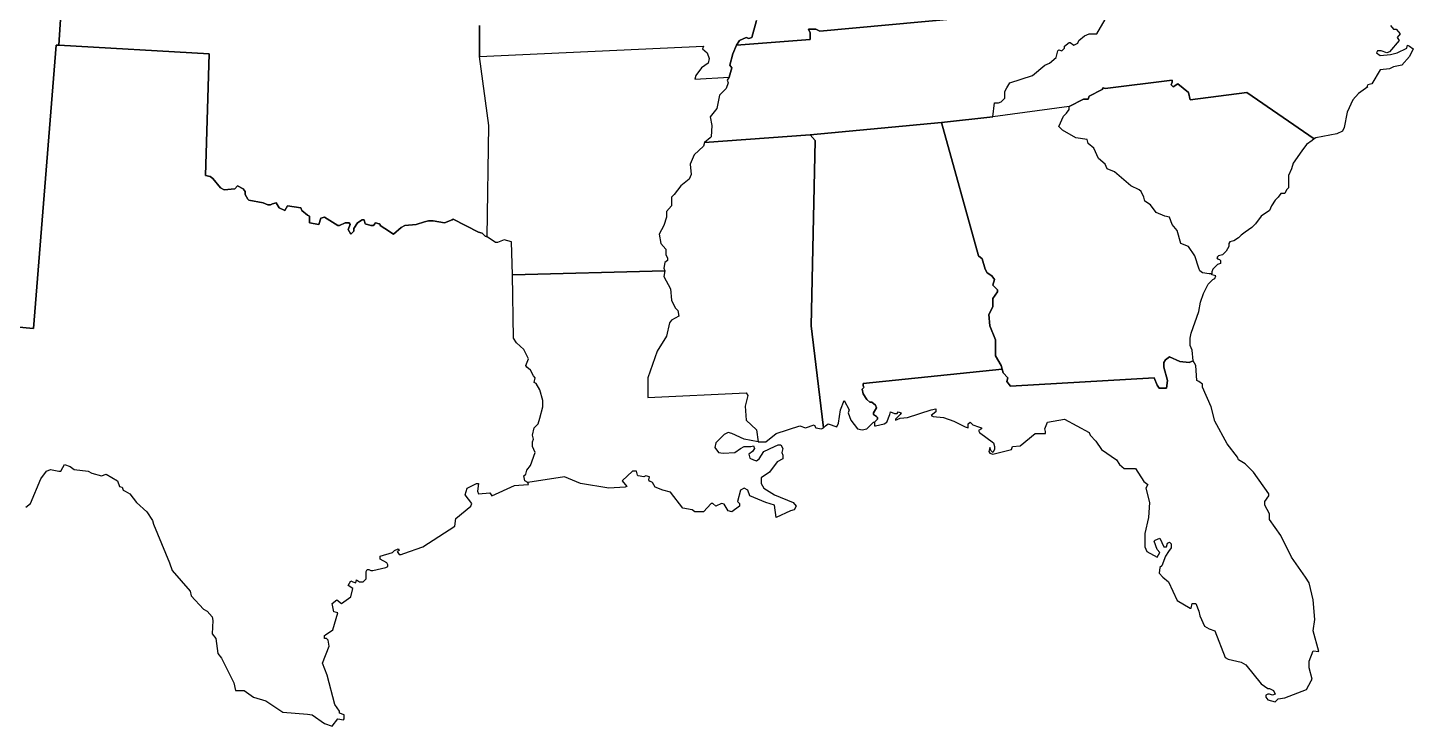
# Model space of a CAD drawing. Extents: x -21.6 to -5.8, y -9.1 to 2.6.
# Drawn here: x -15.87 to -7.45, y -8.3 to -4.05 of the extents above; entities that cross this region are included whole.
import ezdxf

# ---------------------------------------------------------------- set-up
doc = ezdxf.new("R2010")
doc.units = 0
doc.header["$MEASUREMENT"] = 0
doc.layers.add('BORDERS', color=18, linetype='CONTINUOUS')

msp = doc.modelspace()

# ---------------------------------------------------------------- linework, layer by layer
at = {"layer": 'BORDERS', "color": 7}
for p, q in [((-15.6813, -4.1581), (-15.6698, -3.9687)), ((-15.6698, -3.9687), (-15.6813, -4.1581)), ((-13.1264, -4.227), (-13.1264, -4.0376)), ((-13.1264, -4.0376), (-13.1264, -4.227)), ((-11.4728, -4.1122), (-11.4441, -4.0089)), ((-11.4441, -4.0089), (-11.4728, -4.1122)), ((-11.0595, -4.072), (-9.8021, -3.9572)), ((-9.8021, -3.9572), (-11.0595, -4.072)), ((-9.3772, -4.0892), (-9.3256, -4.0031)), ((-9.3772, -4.0892), (-9.3256, -4.0031)), ((-7.5916, -4.0376), (-7.5744, -4.0605)), ((-11.5647, -4.1581), (-11.1169, -4.1237)), ((-11.1169, -4.1237), (-11.5647, -4.1581)), ((-11.5475, -4.1294), (-11.5073, -4.1122)), ((-11.5073, -4.1122), (-11.5475, -4.1294)), ((-11.5073, -4.1122), (-11.4901, -4.118)), ((-11.4901, -4.118), (-11.5073, -4.1122)), ((-11.4901, -4.118), (-11.4728, -4.1122)), ((-11.4728, -4.1122), (-11.4901, -4.118)), ((-11.1169, -4.0835), (-11.1284, -4.0605)), ((-11.1284, -4.0605), (-11.0824, -4.0605)), ((-11.0824, -4.0605), (-11.1284, -4.0605)), ((-11.1284, -4.0605), (-11.1169, -4.0835)), ((-11.1169, -4.1237), (-11.1169, -4.0835)), ((-11.1169, -4.0835), (-11.1169, -4.1237)), ((-11.0824, -4.0605), (-11.0595, -4.072)), ((-11.0595, -4.072), (-11.0824, -4.0605)), ((-9.4863, -4.1294), (-9.4519, -4.1007)), ((-9.4863, -4.1294), (-9.4519, -4.1007)), ((-9.4519, -4.1007), (-9.4232, -4.0892)), ((-9.4519, -4.1007), (-9.4232, -4.0892)), ((-9.4232, -4.0892), (-9.3772, -4.0892)), ((-9.4232, -4.0892), (-9.3772, -4.0892)), ((-7.5744, -4.0605), (-7.5572, -4.0605)), ((-7.5572, -4.0605), (-7.5342, -4.0892)), ((-7.5342, -4.0892), (-7.5515, -4.1122)), ((-7.5515, -4.1122), (-7.54, -4.1294)), ((-15.8363, -5.8806), (-15.6985, -4.1581)), ((-15.6985, -4.1581), (-15.8363, -5.8806)), ((-15.6985, -4.1581), (-15.6813, -4.1581)), ((-15.6813, -4.1581), (-15.6985, -4.1581)), ((-15.6813, -4.1581), (-14.7684, -4.2098)), ((-14.7684, -4.2098), (-15.6813, -4.1581)), ((-13.1264, -4.227), (-11.7656, -4.1639)), ((-13.1264, -4.227), (-11.7656, -4.1639)), ((-11.7656, -4.1639), (-11.7714, -4.1811)), ((-11.7656, -4.1639), (-11.7714, -4.1811)), ((-11.7714, -4.1811), (-11.7427, -4.2041)), ((-11.7714, -4.1811), (-11.7427, -4.2041)), ((-11.7427, -4.2041), (-11.7312, -4.2385)), ((-11.7427, -4.2041), (-11.7312, -4.2385)), ((-11.5877, -4.2098), (-11.5647, -4.1581)), ((-11.5647, -4.1581), (-11.5877, -4.2098)), ((-11.5647, -4.1581), (-11.5475, -4.1294)), ((-11.5475, -4.1294), (-11.5647, -4.1581)), ((-9.6241, -4.2328), (-9.6126, -4.1926)), ((-9.6241, -4.2328), (-9.6126, -4.1926)), ((-9.6126, -4.1926), (-9.6069, -4.1869)), ((-9.6126, -4.1926), (-9.6069, -4.1869)), ((-9.6069, -4.1869), (-9.5897, -4.1926)), ((-9.6069, -4.1869), (-9.5897, -4.1926)), ((-9.5897, -4.1926), (-9.5724, -4.1754)), ((-9.5897, -4.1926), (-9.5724, -4.1754)), ((-9.5724, -4.1639), (-9.5437, -4.1409)), ((-9.5724, -4.1639), (-9.5437, -4.1409)), ((-9.5724, -4.1754), (-9.5724, -4.1639)), ((-9.5724, -4.1754), (-9.5724, -4.1639)), ((-9.5437, -4.1409), (-9.538, -4.1409)), ((-9.5437, -4.1409), (-9.538, -4.1409)), ((-9.538, -4.1409), (-9.515, -4.1581)), ((-9.538, -4.1409), (-9.515, -4.1581)), ((-9.515, -4.1581), (-9.4921, -4.1467)), ((-9.515, -4.1581), (-9.4921, -4.1467)), ((-9.4921, -4.1467), (-9.4863, -4.1294)), ((-9.4921, -4.1467), (-9.4863, -4.1294)), ((-7.672, -4.1926), (-7.6778, -4.2041)), ((-7.6778, -4.2041), (-7.6548, -4.2213)), ((-7.6491, -4.1926), (-7.672, -4.1926)), ((-7.6146, -4.2041), (-7.6491, -4.1926)), ((-7.5974, -4.1983), (-7.6146, -4.2041)), ((-7.54, -4.1294), (-7.5974, -4.1983)), ((-7.5916, -4.2156), (-7.5515, -4.2041)), ((-7.5515, -4.2041), (-7.494, -4.1754)), ((-7.494, -4.1754), (-7.4883, -4.1581)), ((-7.4883, -4.1581), (-7.4768, -4.1639)), ((-7.4768, -4.1639), (-7.4539, -4.1811)), ((-7.4539, -4.1811), (-7.4768, -4.227)), ((-14.7684, -4.2098), (-14.7914, -4.9505)), ((-14.7914, -4.9505), (-14.7684, -4.2098)), ((-13.0689, -4.6462), (-13.1264, -4.227)), ((-13.0689, -4.6462), (-13.1264, -4.227)), ((-11.7369, -4.2672), (-11.7771, -4.2959)), ((-11.7369, -4.2672), (-11.7771, -4.2959)), ((-11.7312, -4.2385), (-11.7369, -4.2672)), ((-11.7312, -4.2385), (-11.7369, -4.2672)), ((-11.6049, -4.2787), (-11.5877, -4.2098)), ((-11.5877, -4.2098), (-11.6049, -4.2787)), ((-11.5934, -4.2959), (-11.6049, -4.2787)), ((-11.6049, -4.2787), (-11.5934, -4.2959)), ((-9.7676, -4.3419), (-9.693, -4.2787)), ((-9.7676, -4.3419), (-9.693, -4.2787)), ((-9.693, -4.2787), (-9.6643, -4.2672)), ((-9.693, -4.2787), (-9.6643, -4.2672)), ((-9.6643, -4.2672), (-9.6241, -4.2328)), ((-9.6643, -4.2672), (-9.6241, -4.2328)), ((-7.6548, -4.2213), (-7.5916, -4.2156)), ((-7.5744, -4.2902), (-7.5974, -4.3017)), ((-7.5228, -4.2787), (-7.5744, -4.2902)), ((-7.4768, -4.227), (-7.5228, -4.2787)), ((-11.8116, -4.3419), (-11.8173, -4.3648)), ((-11.8116, -4.3419), (-11.8173, -4.3648)), ((-11.8173, -4.3648), (-11.6106, -4.3534)), ((-11.8173, -4.3648), (-11.6106, -4.3534)), ((-11.7771, -4.2959), (-11.8116, -4.3419)), ((-11.7771, -4.2959), (-11.8116, -4.3419)), ((-11.6106, -4.3534), (-11.6221, -4.3706)), ((-11.6106, -4.3534), (-11.6221, -4.3706)), ((-11.6221, -4.3706), (-11.6164, -4.3878)), ((-11.6221, -4.3706), (-11.6164, -4.3878)), ((-11.6106, -4.3534), (-11.5934, -4.2959)), ((-11.5934, -4.2959), (-11.6106, -4.3534)), ((-9.9054, -4.3878), (-9.8365, -4.3648)), ((-9.9054, -4.3878), (-9.8365, -4.3648)), ((-9.8365, -4.3648), (-9.7676, -4.3419)), ((-9.8365, -4.3648), (-9.7676, -4.3419)), ((-8.9179, -4.3706), (-9.3256, -4.4223)), ((-9.3256, -4.4223), (-8.9179, -4.3706)), ((-8.9179, -4.3821), (-8.9179, -4.3706)), ((-8.9179, -4.3706), (-8.9179, -4.3821)), ((-7.6548, -4.3074), (-7.7065, -4.3935)), ((-7.5974, -4.3017), (-7.6548, -4.3074)), ((-11.6279, -4.4223), (-11.668, -4.4624)), ((-11.6279, -4.4223), (-11.668, -4.4624)), ((-11.6164, -4.3878), (-11.6279, -4.4223)), ((-11.6164, -4.3878), (-11.6279, -4.4223)), ((-9.9341, -4.4395), (-9.9227, -4.4165)), ((-9.9341, -4.4395), (-9.9227, -4.4165)), ((-9.9341, -4.4567), (-9.9341, -4.4395)), ((-9.9341, -4.4567), (-9.9341, -4.4395)), ((-9.9341, -4.4797), (-9.9341, -4.4567)), ((-9.9341, -4.4797), (-9.9341, -4.4567)), ((-9.9227, -4.4165), (-9.9054, -4.3878)), ((-9.9227, -4.4165), (-9.9054, -4.3878)), ((-9.3428, -4.428), (-9.4232, -4.4682)), ((-9.4232, -4.4682), (-9.3428, -4.428)), ((-9.337, -4.4165), (-9.3428, -4.428)), ((-9.3428, -4.428), (-9.337, -4.4165)), ((-9.3256, -4.4223), (-9.337, -4.4165)), ((-9.337, -4.4165), (-9.3256, -4.4223)), ((-8.9237, -4.3993), (-8.9179, -4.3821)), ((-8.9179, -4.3821), (-8.9237, -4.3993)), ((-8.9122, -4.4108), (-8.9237, -4.3993)), ((-8.9237, -4.3993), (-8.9122, -4.4108)), ((-8.8835, -4.3935), (-8.9122, -4.4108)), ((-8.9122, -4.4108), (-8.8835, -4.3935)), ((-8.8203, -4.4452), (-8.8835, -4.3935)), ((-8.8835, -4.3935), (-8.8203, -4.4452)), ((-8.8088, -4.4911), (-8.8203, -4.4452)), ((-8.8203, -4.4452), (-8.8088, -4.4911)), ((-8.4643, -4.4452), (-8.8088, -4.4911)), ((-8.8088, -4.4911), (-8.4643, -4.4452)), ((-8.0567, -4.7265), (-8.4643, -4.4452)), ((-8.4643, -4.4452), (-8.0567, -4.7265)), ((-7.7869, -4.451), (-7.8213, -4.4911)), ((-7.7294, -4.4108), (-7.7869, -4.451)), ((-7.7294, -4.3993), (-7.7352, -4.4108)), ((-7.7352, -4.4108), (-7.7294, -4.4108)), ((-7.7065, -4.3935), (-7.7294, -4.3993)), ((-11.6853, -4.5428), (-11.7255, -4.5945)), ((-11.6853, -4.5428), (-11.7255, -4.5945)), ((-11.668, -4.4624), (-11.6853, -4.5428)), ((-11.668, -4.4624), (-11.6853, -4.5428)), ((-10.0088, -4.5945), (-9.9973, -4.5084)), ((-10.0088, -4.5945), (-9.9973, -4.5084)), ((-9.5437, -4.5313), (-10.0088, -4.5945)), ((-9.5437, -4.5313), (-10.0088, -4.5945)), ((-9.9973, -4.5084), (-9.9743, -4.5084)), ((-9.9973, -4.5084), (-9.9743, -4.5084)), ((-9.9743, -4.5084), (-9.9571, -4.5026)), ((-9.9743, -4.5084), (-9.9571, -4.5026)), ((-9.9571, -4.5026), (-9.9341, -4.4797)), ((-9.9571, -4.5026), (-9.9341, -4.4797)), ((-9.4576, -4.4854), (-9.5437, -4.5313)), ((-9.5437, -4.5313), (-9.4576, -4.4854)), ((-9.5437, -4.5371), (-9.5437, -4.5313)), ((-9.5437, -4.5371), (-9.5437, -4.5313)), ((-9.5437, -4.5486), (-9.5437, -4.5371)), ((-9.5437, -4.5486), (-9.5437, -4.5371)), ((-9.4289, -4.4854), (-9.4576, -4.4854)), ((-9.4576, -4.4854), (-9.4289, -4.4854)), ((-9.4232, -4.4682), (-9.4289, -4.4854)), ((-9.4289, -4.4854), (-9.4232, -4.4682)), ((-7.8213, -4.4911), (-7.8558, -4.5658)), ((-11.7255, -4.5945), (-11.714, -4.6462)), ((-11.7255, -4.5945), (-11.714, -4.6462)), ((-11.1169, -4.7036), (-10.3188, -4.6289)), ((-10.3188, -4.6289), (-11.1169, -4.7036)), ((-10.3188, -4.6289), (-10.0088, -4.5945)), ((-10.0088, -4.5945), (-10.3188, -4.6289)), ((-10.0949, -5.4385), (-10.3188, -4.6289)), ((-10.3188, -4.6289), (-10.0949, -5.4385)), ((-9.6069, -4.6519), (-9.5782, -4.5888)), ((-9.6069, -4.6519), (-9.5782, -4.5888)), ((-9.5782, -4.5888), (-9.561, -4.5715)), ((-9.5782, -4.5888), (-9.561, -4.5715)), ((-9.561, -4.5715), (-9.5437, -4.5486)), ((-9.561, -4.5715), (-9.5437, -4.5486)), ((-7.8558, -4.5658), (-7.873, -4.6576)), ((-13.0804, -5.3237), (-13.0689, -4.6462)), ((-13.0804, -5.3237), (-13.0689, -4.6462)), ((-11.7599, -4.7495), (-11.1169, -4.7036)), ((-11.1169, -4.7036), (-11.7599, -4.7495)), ((-11.714, -4.6462), (-11.7197, -4.7151)), ((-11.714, -4.6462), (-11.7197, -4.7151)), ((-11.0882, -4.738), (-11.1169, -4.7036)), ((-11.1169, -4.7036), (-11.0882, -4.738)), ((-9.5839, -4.6749), (-9.6069, -4.6519)), ((-9.5839, -4.6749), (-9.6069, -4.6519)), ((-9.5035, -4.7208), (-9.5839, -4.6749)), ((-9.5035, -4.7208), (-9.5839, -4.6749)), ((-7.9189, -4.6978), (-8.0452, -4.7208)), ((-7.8845, -4.6806), (-7.9189, -4.6978)), ((-7.873, -4.6576), (-7.8845, -4.6806)), ((-11.7656, -4.7725), (-11.8231, -4.8241)), ((-11.7656, -4.7725), (-11.8231, -4.8241)), ((-11.7599, -4.7495), (-11.7656, -4.7725)), ((-11.7599, -4.7495), (-11.7656, -4.7725)), ((-11.7255, -4.7208), (-11.7599, -4.7495)), ((-11.7255, -4.7208), (-11.7599, -4.7495)), ((-11.7197, -4.7151), (-11.7255, -4.7208)), ((-11.7197, -4.7151), (-11.7255, -4.7208)), ((-11.1111, -5.8633), (-11.0882, -4.738)), ((-11.0882, -4.738), (-11.1111, -5.8633)), ((-9.4346, -4.7323), (-9.5035, -4.7208)), ((-9.4346, -4.7323), (-9.5035, -4.7208)), ((-9.4289, -4.7553), (-9.4346, -4.7323)), ((-9.4289, -4.7553), (-9.4346, -4.7323)), ((-9.3944, -4.784), (-9.4289, -4.7553)), ((-9.3944, -4.784), (-9.4289, -4.7553)), ((-9.3657, -4.8471), (-9.3944, -4.784)), ((-9.3657, -4.8471), (-9.3944, -4.784)), ((-8.1026, -4.761), (-8.1313, -4.8012)), ((-8.0682, -4.738), (-8.1026, -4.761)), ((-8.0567, -4.7265), (-8.0682, -4.738)), ((-8.0452, -4.7208), (-8.0567, -4.7265)), ((-11.8231, -4.8241), (-11.846, -4.8816)), ((-11.8231, -4.8241), (-11.846, -4.8816)), ((-11.846, -4.8816), (-11.8403, -4.9447)), ((-11.846, -4.8816), (-11.8403, -4.9447)), ((-9.3256, -4.8816), (-9.3657, -4.8471)), ((-9.3256, -4.8816), (-9.3657, -4.8471)), ((-9.3141, -4.9103), (-9.3256, -4.8816)), ((-9.3141, -4.9103), (-9.3256, -4.8816)), ((-8.183, -4.8758), (-8.1945, -4.9103)), ((-8.1313, -4.8012), (-8.183, -4.8758)), ((-14.7914, -4.9505), (-14.7627, -4.9562)), ((-14.7627, -4.9562), (-14.7914, -4.9505)), ((-14.7627, -4.9562), (-14.7454, -4.9677)), ((-14.7454, -4.9677), (-14.7627, -4.9562)), ((-11.8403, -4.9447), (-11.8518, -4.9734)), ((-11.8403, -4.9447), (-11.8518, -4.9734)), ((-9.2681, -4.9275), (-9.3141, -4.9103)), ((-9.2681, -4.9275), (-9.3141, -4.9103)), ((-9.1705, -5.0136), (-9.2681, -4.9275)), ((-9.1705, -5.0136), (-9.2681, -4.9275)), ((-8.1945, -4.9103), (-8.2117, -4.9505)), ((-8.2117, -4.9505), (-8.2117, -4.9906)), ((-14.7454, -4.9677), (-14.6995, -5.0251)), ((-14.6995, -5.0251), (-14.7454, -4.9677)), ((-14.6995, -5.0251), (-14.6765, -5.0366)), ((-14.6765, -5.0366), (-14.6995, -5.0251)), ((-14.6765, -5.0366), (-14.6134, -5.0308)), ((-14.6134, -5.0308), (-14.6765, -5.0366)), ((-14.6134, -5.0308), (-14.5962, -5.0136)), ((-14.5962, -5.0136), (-14.6134, -5.0308)), ((-14.5962, -5.0136), (-14.5617, -5.0308)), ((-14.5617, -5.0308), (-14.5962, -5.0136)), ((-14.5617, -5.0308), (-14.5502, -5.0481)), ((-14.5502, -5.0481), (-14.5617, -5.0308)), ((-14.5502, -5.0481), (-14.5502, -5.0653)), ((-14.5502, -5.0653), (-14.5502, -5.0481)), ((-11.9034, -5.0136), (-11.9436, -5.0653)), ((-11.9034, -5.0136), (-11.9436, -5.0653)), ((-11.8518, -4.9734), (-11.9034, -5.0136)), ((-11.8518, -4.9734), (-11.9034, -5.0136)), ((-9.1189, -5.0366), (-9.1705, -5.0136)), ((-9.1189, -5.0366), (-9.1705, -5.0136)), ((-9.1074, -5.0481), (-9.1189, -5.0366)), ((-9.1074, -5.0481), (-9.1189, -5.0366)), ((-9.0902, -5.0825), (-9.1074, -5.0481)), ((-9.0902, -5.0825), (-9.1074, -5.0481)), ((-8.2232, -5.0366), (-8.2347, -5.0595)), ((-8.2117, -5.0251), (-8.2232, -5.0366)), ((-8.2117, -4.9906), (-8.2117, -5.0251)), ((-14.5502, -5.0653), (-14.533, -5.094)), ((-14.533, -5.094), (-14.5502, -5.0653)), ((-14.533, -5.094), (-14.5273, -5.0997)), ((-14.5273, -5.0997), (-14.533, -5.094)), ((-14.5273, -5.0997), (-14.4411, -5.117)), ((-14.4411, -5.117), (-14.5273, -5.0997)), ((-14.4411, -5.117), (-14.4124, -5.1284)), ((-14.4124, -5.1284), (-14.4411, -5.117)), ((-14.4124, -5.1284), (-14.3952, -5.1284)), ((-14.3952, -5.1284), (-14.4124, -5.1284)), ((-14.3952, -5.1284), (-14.3837, -5.1227)), ((-14.3837, -5.1227), (-14.3952, -5.1284)), ((-14.3837, -5.1227), (-14.3608, -5.117)), ((-14.3608, -5.117), (-14.3837, -5.1227)), ((-14.3608, -5.117), (-14.3435, -5.1457)), ((-14.3435, -5.1457), (-14.3608, -5.117)), ((-14.3091, -5.1629), (-14.2919, -5.1342)), ((-14.2919, -5.1342), (-14.3091, -5.1629)), ((-14.2919, -5.1342), (-14.2115, -5.1457)), ((-14.2115, -5.1457), (-14.2919, -5.1342)), ((-11.9609, -5.1342), (-11.9896, -5.1686)), ((-11.9609, -5.1342), (-11.9896, -5.1686)), ((-11.9436, -5.0653), (-11.9609, -5.0825)), ((-11.9436, -5.0653), (-11.9609, -5.0825)), ((-11.9609, -5.0825), (-11.9609, -5.1342)), ((-11.9609, -5.0825), (-11.9609, -5.1342)), ((-9.0844, -5.1055), (-9.0902, -5.0825)), ((-9.0844, -5.1055), (-9.0902, -5.0825)), ((-9.05, -5.1284), (-9.0844, -5.1055)), ((-9.05, -5.1284), (-9.0844, -5.1055)), ((-9.0155, -5.1744), (-9.05, -5.1284)), ((-9.0155, -5.1744), (-9.05, -5.1284)), ((-8.3151, -5.1342), (-8.3265, -5.1629)), ((-8.2921, -5.0997), (-8.3151, -5.1342)), ((-8.2749, -5.0825), (-8.2921, -5.0997)), ((-8.2577, -5.0595), (-8.2749, -5.0825)), ((-8.2347, -5.0595), (-8.2577, -5.0595)), ((-14.3435, -5.1457), (-14.3091, -5.1629)), ((-14.3091, -5.1629), (-14.3435, -5.1457)), ((-14.2115, -5.1457), (-14.2057, -5.1629)), ((-14.2057, -5.1629), (-14.2115, -5.1457)), ((-14.2057, -5.1629), (-14.1713, -5.1916)), ((-14.1713, -5.1916), (-14.2057, -5.1629)), ((-14.1713, -5.1916), (-14.1598, -5.1973)), ((-14.1598, -5.1973), (-14.1713, -5.1916)), ((-14.1598, -5.1973), (-14.1598, -5.2375)), ((-14.1598, -5.2375), (-14.1598, -5.1973)), ((-14.1024, -5.249), (-14.0909, -5.2088)), ((-14.0909, -5.2088), (-14.1024, -5.249)), ((-14.0909, -5.2088), (-14.068, -5.2031)), ((-14.068, -5.2031), (-14.0909, -5.2088)), ((-14.068, -5.2031), (-13.9876, -5.2548)), ((-13.9876, -5.2548), (-14.068, -5.2031)), ((-13.2929, -5.2203), (-13.2871, -5.2146)), ((-13.2871, -5.2146), (-13.2929, -5.2203)), ((-13.2871, -5.2146), (-13.1321, -5.2949)), ((-13.1321, -5.2949), (-13.2871, -5.2146)), ((-11.9896, -5.2031), (-12.0068, -5.2548)), ((-11.9896, -5.2031), (-12.0068, -5.2548)), ((-11.9896, -5.1686), (-11.9896, -5.2031)), ((-11.9896, -5.1686), (-11.9896, -5.2031)), ((-8.9638, -5.1973), (-9.0155, -5.1744)), ((-8.9638, -5.1973), (-9.0155, -5.1744)), ((-8.9351, -5.2031), (-8.9638, -5.1973)), ((-8.9351, -5.2031), (-8.9638, -5.1973)), ((-8.9179, -5.249), (-8.9351, -5.2031)), ((-8.9179, -5.249), (-8.9351, -5.2031)), ((-8.3782, -5.1973), (-8.4127, -5.2433)), ((-8.3265, -5.1629), (-8.3782, -5.1973)), ((-14.1598, -5.2375), (-14.1024, -5.249)), ((-14.1024, -5.249), (-14.1598, -5.2375)), ((-13.9876, -5.2548), (-13.9761, -5.2548)), ((-13.9761, -5.2548), (-13.9876, -5.2548)), ((-13.9761, -5.2548), (-13.9416, -5.2375)), ((-13.9416, -5.2375), (-13.9761, -5.2548)), ((-13.9416, -5.2375), (-13.9187, -5.2375)), ((-13.9187, -5.2375), (-13.9416, -5.2375)), ((-13.9129, -5.249), (-13.9244, -5.2777)), ((-13.9244, -5.2777), (-13.9129, -5.249)), ((-13.9244, -5.2777), (-13.9072, -5.3064)), ((-13.9072, -5.3064), (-13.9244, -5.2777)), ((-13.9187, -5.2375), (-13.9129, -5.249)), ((-13.9129, -5.249), (-13.9187, -5.2375)), ((-13.9072, -5.3064), (-13.89, -5.2892)), ((-13.89, -5.2892), (-13.9072, -5.3064)), ((-13.89, -5.272), (-13.867, -5.2375)), ((-13.867, -5.2375), (-13.89, -5.272)), ((-13.89, -5.2892), (-13.89, -5.272)), ((-13.89, -5.272), (-13.89, -5.2892)), ((-13.867, -5.2375), (-13.8383, -5.2203)), ((-13.8383, -5.2203), (-13.867, -5.2375)), ((-13.8383, -5.2203), (-13.8268, -5.2203)), ((-13.8268, -5.2203), (-13.8383, -5.2203)), ((-13.8268, -5.2203), (-13.8211, -5.2433)), ((-13.8211, -5.2433), (-13.8268, -5.2203)), ((-13.8211, -5.2433), (-13.7866, -5.2548)), ((-13.7866, -5.2548), (-13.8211, -5.2433)), ((-13.7866, -5.2548), (-13.7694, -5.2548)), ((-13.7694, -5.2548), (-13.7866, -5.2548)), ((-13.7694, -5.2548), (-13.7579, -5.2375)), ((-13.7579, -5.2375), (-13.7694, -5.2548)), ((-13.7579, -5.2375), (-13.7349, -5.2433)), ((-13.7349, -5.2433), (-13.7579, -5.2375)), ((-13.7349, -5.2433), (-13.7292, -5.249)), ((-13.7292, -5.249), (-13.7349, -5.2433)), ((-13.7292, -5.249), (-13.7292, -5.2548)), ((-13.7292, -5.2548), (-13.7292, -5.249)), ((-13.7292, -5.2548), (-13.7005, -5.272)), ((-13.7005, -5.272), (-13.7292, -5.2548)), ((-13.7005, -5.272), (-13.6488, -5.3064)), ((-13.6488, -5.3064), (-13.7005, -5.272)), ((-13.6488, -5.3064), (-13.6029, -5.2662)), ((-13.6029, -5.2662), (-13.6488, -5.3064)), ((-13.6029, -5.2662), (-13.5799, -5.2548)), ((-13.5799, -5.2548), (-13.6029, -5.2662)), ((-13.5799, -5.2548), (-13.511, -5.249)), ((-13.511, -5.249), (-13.5799, -5.2548)), ((-13.511, -5.249), (-13.4594, -5.2318)), ((-13.4594, -5.2318), (-13.511, -5.249)), ((-13.4594, -5.2318), (-13.4364, -5.226)), ((-13.4364, -5.226), (-13.4594, -5.2318)), ((-13.4364, -5.226), (-13.4077, -5.226)), ((-13.4077, -5.226), (-13.4364, -5.226)), ((-13.4077, -5.226), (-13.3388, -5.2375)), ((-13.3388, -5.2375), (-13.4077, -5.226)), ((-13.3388, -5.2375), (-13.2929, -5.2203)), ((-13.2929, -5.2203), (-13.3388, -5.2375)), ((-13.1321, -5.2949), (-13.1091, -5.3007)), ((-13.1091, -5.3007), (-13.1321, -5.2949)), ((-13.1091, -5.3007), (-13.0919, -5.3179)), ((-13.0919, -5.3179), (-13.1091, -5.3007)), ((-12.0068, -5.2548), (-12.0355, -5.3064)), ((-12.0068, -5.2548), (-12.0355, -5.3064)), ((-8.8892, -5.2835), (-8.9179, -5.249)), ((-8.8892, -5.2835), (-8.9179, -5.249)), ((-8.8662, -5.3638), (-8.8892, -5.2835)), ((-8.8662, -5.3638), (-8.8892, -5.2835)), ((-8.4758, -5.2949), (-8.4988, -5.3122)), ((-8.4356, -5.2662), (-8.4758, -5.2949)), ((-8.4127, -5.2433), (-8.4356, -5.2662)), ((-13.0919, -5.3179), (-13.0804, -5.3237)), ((-13.0804, -5.3237), (-13.0919, -5.3179)), ((-13.0288, -5.3581), (-13.0804, -5.3237)), ((-13.0288, -5.3581), (-13.0804, -5.3237)), ((-13.0173, -5.3581), (-13.0288, -5.3581)), ((-13.0173, -5.3581), (-13.0288, -5.3581)), ((-12.9771, -5.3409), (-13.0173, -5.3581)), ((-12.9771, -5.3409), (-13.0173, -5.3581)), ((-12.9312, -5.3524), (-12.9771, -5.3409)), ((-12.9312, -5.3524), (-12.9771, -5.3409)), ((-12.9254, -5.5533), (-12.9312, -5.3524)), ((-12.9254, -5.5533), (-12.9312, -5.3524)), ((-12.0355, -5.3064), (-12.024, -5.3638)), ((-12.0355, -5.3064), (-12.024, -5.3638)), ((-12.024, -5.3638), (-11.9953, -5.3983)), ((-12.024, -5.3638), (-11.9953, -5.3983)), ((-8.8203, -5.3811), (-8.8662, -5.3638)), ((-8.8203, -5.3811), (-8.8662, -5.3638)), ((-8.7801, -5.4385), (-8.8203, -5.3811)), ((-8.7801, -5.4385), (-8.8203, -5.3811)), ((-8.5734, -5.3811), (-8.5907, -5.4098)), ((-8.5677, -5.3524), (-8.5734, -5.3638)), ((-8.5734, -5.3638), (-8.5734, -5.3753)), ((-8.5734, -5.3753), (-8.5734, -5.3811)), ((-8.5447, -5.3466), (-8.5677, -5.3524)), ((-8.516, -5.3294), (-8.5447, -5.3466)), ((-8.4988, -5.3122), (-8.516, -5.3294)), ((-11.9838, -5.4672), (-12.001, -5.4787)), ((-11.9838, -5.4672), (-12.001, -5.4787)), ((-11.9953, -5.3983), (-11.9953, -5.4327)), ((-11.9953, -5.3983), (-11.9953, -5.4327)), ((-11.9953, -5.4327), (-11.9838, -5.45)), ((-11.9953, -5.4327), (-11.9838, -5.45)), ((-11.9838, -5.45), (-11.9838, -5.4672)), ((-11.9838, -5.45), (-11.9838, -5.4672)), ((-10.0719, -5.4557), (-10.0949, -5.4385)), ((-10.0949, -5.4385), (-10.0719, -5.4557)), ((-10.0547, -5.5189), (-10.0719, -5.4557)), ((-10.0719, -5.4557), (-10.0547, -5.5189)), ((-8.7572, -5.5131), (-8.7801, -5.4385)), ((-8.7572, -5.5131), (-8.7801, -5.4385)), ((-8.6423, -5.4442), (-8.6481, -5.45)), ((-8.6481, -5.45), (-8.6423, -5.4557)), ((-8.6366, -5.4385), (-8.6423, -5.4442)), ((-8.6423, -5.4557), (-8.6308, -5.4614)), ((-8.6136, -5.4327), (-8.6366, -5.4385)), ((-8.6308, -5.4614), (-8.6251, -5.4672)), ((-8.6251, -5.4672), (-8.6251, -5.4844)), ((-8.5907, -5.4098), (-8.6136, -5.4327)), ((-12.9254, -5.5533), (-12.001, -5.5303)), ((-12.001, -5.5303), (-12.9254, -5.5533)), ((-12.9197, -5.938), (-12.9254, -5.5533)), ((-12.9197, -5.938), (-12.9254, -5.5533)), ((-12.001, -5.4787), (-12.0068, -5.5131)), ((-12.001, -5.4787), (-12.0068, -5.5131)), ((-12.0068, -5.5131), (-12.001, -5.5303)), ((-12.0068, -5.5131), (-12.001, -5.5303)), ((-12.001, -5.5303), (-12.0068, -5.5648)), ((-12.001, -5.5303), (-12.0068, -5.5648)), ((-10.0432, -5.5418), (-10.0547, -5.5189)), ((-10.0547, -5.5189), (-10.0432, -5.5418)), ((-10.0145, -5.559), (-10.0432, -5.5418)), ((-10.0432, -5.5418), (-10.0145, -5.559)), ((-8.7514, -5.5303), (-8.7572, -5.5131)), ((-8.7514, -5.5303), (-8.7572, -5.5131)), ((-8.7342, -5.5418), (-8.7514, -5.5303)), ((-8.7342, -5.5418), (-8.7514, -5.5303)), ((-8.694, -5.5476), (-8.7342, -5.5418)), ((-8.694, -5.5476), (-8.7342, -5.5418)), ((-8.6768, -5.5476), (-8.694, -5.5476)), ((-8.6768, -5.5476), (-8.694, -5.5476)), ((-8.671, -5.5189), (-8.6768, -5.5361)), ((-8.6768, -5.5361), (-8.6768, -5.5476)), ((-8.6768, -5.5533), (-8.6768, -5.5476)), ((-8.6538, -5.559), (-8.6768, -5.5533)), ((-8.6423, -5.4902), (-8.671, -5.5189)), ((-8.6251, -5.4844), (-8.6423, -5.4902)), ((-12.0068, -5.5648), (-11.9666, -5.6394)), ((-12.0068, -5.5648), (-11.9666, -5.6394)), ((-9.9973, -5.582), (-10.0145, -5.559)), ((-10.0145, -5.559), (-9.9973, -5.582)), ((-10.0088, -5.6165), (-9.9973, -5.582)), ((-9.9973, -5.582), (-10.0088, -5.6165)), ((-9.9801, -5.6452), (-10.0088, -5.6165)), ((-10.0088, -5.6165), (-9.9801, -5.6452)), ((-8.7284, -5.6681), (-8.6997, -5.6107)), ((-8.6997, -5.6107), (-8.671, -5.582)), ((-8.671, -5.582), (-8.6596, -5.5763)), ((-8.6596, -5.5763), (-8.6538, -5.559)), ((-11.9666, -5.6394), (-11.9609, -5.7083)), ((-11.9666, -5.6394), (-11.9609, -5.7083)), ((-11.9609, -5.7083), (-11.9379, -5.7543)), ((-11.9609, -5.7083), (-11.9379, -5.7543)), ((-10.0088, -5.6968), (-9.9801, -5.6567)), ((-9.9801, -5.6567), (-10.0088, -5.6968)), ((-10.0088, -5.7485), (-10.0088, -5.6968)), ((-10.0088, -5.6968), (-10.0088, -5.7485)), ((-9.9801, -5.6567), (-9.9801, -5.6452)), ((-9.9801, -5.6452), (-9.9801, -5.6567)), ((-8.7572, -5.7772), (-8.7457, -5.7198)), ((-8.7457, -5.7198), (-8.7284, -5.6681)), ((-16.9788, -5.7715), (-15.8363, -5.8806)), ((-15.8363, -5.8806), (-16.9788, -5.7715)), ((-11.9149, -5.8059), (-11.9609, -5.8289)), ((-11.9149, -5.8059), (-11.9609, -5.8289)), ((-11.9379, -5.7543), (-11.9207, -5.7715)), ((-11.9379, -5.7543), (-11.9207, -5.7715)), ((-11.9207, -5.7715), (-11.9149, -5.8059)), ((-11.9207, -5.7715), (-11.9149, -5.8059)), ((-10.0317, -5.7944), (-10.0088, -5.7485)), ((-10.0088, -5.7485), (-10.0317, -5.7944)), ((-10.026, -5.8633), (-10.0317, -5.7944)), ((-10.0317, -5.7944), (-10.026, -5.8633)), ((-8.8031, -5.9093), (-8.7572, -5.7772)), ((-11.9723, -5.8461), (-11.9896, -5.9265)), ((-11.9723, -5.8461), (-11.9896, -5.9265)), ((-11.9609, -5.8289), (-11.9723, -5.8461)), ((-11.9609, -5.8289), (-11.9723, -5.8461)), ((-11.1054, -5.915), (-11.1111, -5.8633)), ((-11.1111, -5.8633), (-11.1054, -5.915)), ((-9.9916, -5.9495), (-10.026, -5.8633)), ((-10.026, -5.8633), (-9.9916, -5.9495)), ((-12.9024, -5.9667), (-12.9197, -5.938)), ((-12.9024, -5.9667), (-12.9197, -5.938)), ((-12.8565, -6.0069), (-12.9024, -5.9667)), ((-12.8565, -6.0069), (-12.9024, -5.9667)), ((-11.9896, -5.9265), (-12.047, -6.0184)), ((-11.9896, -5.9265), (-12.047, -6.0184)), ((-11.0365, -6.4834), (-11.1054, -5.915)), ((-11.1054, -5.915), (-11.0365, -6.4834)), ((-9.9916, -6.0471), (-9.9916, -5.9495)), ((-9.9916, -5.9495), (-9.9916, -6.0471)), ((-8.8088, -5.938), (-8.8031, -5.9093)), ((-8.8088, -5.9839), (-8.8088, -5.938)), ((-12.8278, -6.0643), (-12.8565, -6.0069)), ((-12.8278, -6.0643), (-12.8565, -6.0069)), ((-12.047, -6.0184), (-12.1044, -6.1791)), ((-12.047, -6.0184), (-12.1044, -6.1791)), ((-9.9571, -6.1045), (-9.9916, -6.0471)), ((-9.9916, -6.0471), (-9.9571, -6.1045)), ((-8.9581, -6.07), (-8.9351, -6.0528)), ((-8.9351, -6.0528), (-8.9581, -6.07)), ((-8.9351, -6.0528), (-8.872, -6.0815)), ((-8.872, -6.0815), (-8.9351, -6.0528)), ((-8.7973, -6.0126), (-8.8088, -5.9839)), ((-8.7916, -6.0758), (-8.7973, -6.0126)), ((-12.845, -6.1045), (-12.8278, -6.0643)), ((-12.845, -6.1045), (-12.8278, -6.0643)), ((-12.8393, -6.116), (-12.845, -6.1045)), ((-12.8393, -6.116), (-12.845, -6.1045)), ((-12.8163, -6.1332), (-12.8393, -6.116)), ((-12.8163, -6.1332), (-12.8393, -6.116)), ((-12.7991, -6.1676), (-12.8163, -6.1332)), ((-12.7991, -6.1676), (-12.8163, -6.1332)), ((-10.7954, -6.2136), (-9.9514, -6.1274)), ((-9.9514, -6.1274), (-10.7954, -6.2136)), ((-9.9514, -6.1274), (-9.9571, -6.1045)), ((-9.9571, -6.1045), (-9.9514, -6.1274)), ((-9.9514, -6.1274), (-9.9456, -6.1504)), ((-9.9456, -6.1504), (-9.9514, -6.1274)), ((-8.9696, -6.0873), (-8.9581, -6.07)), ((-8.9581, -6.07), (-8.9696, -6.0873)), ((-8.9696, -6.116), (-8.9696, -6.0873)), ((-8.9696, -6.0873), (-8.9696, -6.116)), ((-8.9466, -6.1963), (-8.9696, -6.116)), ((-8.9696, -6.116), (-8.9466, -6.1963)), ((-8.872, -6.0815), (-8.8146, -6.0873)), ((-8.8146, -6.0873), (-8.872, -6.0815)), ((-8.8146, -6.0873), (-8.7916, -6.0758)), ((-8.7916, -6.0758), (-8.8146, -6.0873)), ((-8.7744, -6.1045), (-8.7916, -6.0758)), ((-8.7686, -6.1963), (-8.7744, -6.1045)), ((-12.7876, -6.1791), (-12.7991, -6.1676)), ((-12.7876, -6.1791), (-12.7991, -6.1676)), ((-12.7934, -6.2078), (-12.7876, -6.1791)), ((-12.7934, -6.2078), (-12.7876, -6.1791)), ((-12.7819, -6.2136), (-12.7934, -6.2078)), ((-12.7819, -6.2136), (-12.7934, -6.2078)), ((-12.7589, -6.2538), (-12.7819, -6.2136)), ((-12.7589, -6.2538), (-12.7819, -6.2136)), ((-12.1044, -6.1791), (-12.1044, -6.2997)), ((-12.1044, -6.1791), (-12.1044, -6.2997)), ((-10.7954, -6.2308), (-10.7954, -6.2136)), ((-10.7954, -6.2136), (-10.7954, -6.2308)), ((-9.9456, -6.1504), (-9.9169, -6.1791)), ((-9.9169, -6.1791), (-9.9456, -6.1504)), ((-9.9169, -6.1791), (-9.9227, -6.2021)), ((-9.9227, -6.2021), (-9.9169, -6.1791)), ((-9.9227, -6.2021), (-9.8997, -6.2308)), ((-9.8997, -6.2308), (-9.9227, -6.2021)), ((-9.8997, -6.2308), (-9.027, -6.1791)), ((-9.027, -6.1791), (-9.8997, -6.2308)), ((-9.027, -6.1791), (-9.0098, -6.2251)), ((-9.0098, -6.2251), (-9.027, -6.1791)), ((-9.0098, -6.2251), (-8.9983, -6.2423)), ((-8.9983, -6.2423), (-9.0098, -6.2251)), ((-8.9524, -6.2423), (-8.9466, -6.1963)), ((-8.9466, -6.1963), (-8.9524, -6.2423)), ((-8.7572, -6.2021), (-8.7686, -6.1963)), ((-8.7342, -6.2193), (-8.7572, -6.2021)), ((-8.7342, -6.2365), (-8.7342, -6.2193)), ((-12.7417, -6.3169), (-12.7589, -6.2538)), ((-12.7417, -6.3169), (-12.7589, -6.2538)), ((-12.1044, -6.2997), (-11.5073, -6.271)), ((-12.1044, -6.2997), (-11.5073, -6.271)), ((-11.4958, -6.2882), (-11.513, -6.3514)), ((-11.4958, -6.2882), (-11.513, -6.3514)), ((-11.5073, -6.271), (-11.4958, -6.2882)), ((-11.5073, -6.271), (-11.4958, -6.2882)), ((-10.8011, -6.248), (-10.7896, -6.2365)), ((-10.7896, -6.2365), (-10.8011, -6.248)), ((-10.7954, -6.2767), (-10.8011, -6.248)), ((-10.8011, -6.248), (-10.7954, -6.2767)), ((-10.7896, -6.2365), (-10.7954, -6.2308)), ((-10.7954, -6.2308), (-10.7896, -6.2365)), ((-10.7724, -6.3112), (-10.7954, -6.2767)), ((-10.7954, -6.2767), (-10.7724, -6.3112)), ((-10.7552, -6.3284), (-10.7724, -6.3112)), ((-10.7724, -6.3112), (-10.7552, -6.3284)), ((-8.9983, -6.2423), (-8.9524, -6.2423)), ((-8.9524, -6.2423), (-8.9983, -6.2423)), ((-8.6825, -6.3571), (-8.7342, -6.2365)), ((-12.7589, -6.426), (-12.7417, -6.3571)), ((-12.7589, -6.426), (-12.7417, -6.3571)), ((-12.7417, -6.3571), (-12.7417, -6.3169)), ((-12.7417, -6.3571), (-12.7417, -6.3169)), ((-11.513, -6.3514), (-11.5073, -6.4375)), ((-11.513, -6.3514), (-11.5073, -6.4375)), ((-10.9446, -6.4547), (-10.9331, -6.3743)), ((-10.9331, -6.3743), (-10.9102, -6.3169)), ((-10.9102, -6.3169), (-10.8815, -6.3743)), ((-10.8815, -6.3743), (-10.8872, -6.3916)), ((-10.8872, -6.3916), (-10.87, -6.4375)), ((-10.7437, -6.3284), (-10.7552, -6.3284)), ((-10.7552, -6.3284), (-10.7437, -6.3284)), ((-10.7207, -6.3456), (-10.7437, -6.3284)), ((-10.7437, -6.3284), (-10.7207, -6.3456)), ((-10.7322, -6.3916), (-10.715, -6.3628)), ((-10.715, -6.3628), (-10.7322, -6.3916)), ((-10.7322, -6.403), (-10.7322, -6.3916)), ((-10.7322, -6.3916), (-10.7322, -6.403)), ((-10.715, -6.3628), (-10.7207, -6.3456)), ((-10.7207, -6.3456), (-10.715, -6.3628)), ((-10.6346, -6.403), (-10.6289, -6.3858)), ((-10.6289, -6.3858), (-10.6059, -6.3973)), ((-10.5887, -6.3973), (-10.5829, -6.3858)), ((-10.5829, -6.3858), (-10.5657, -6.3916)), ((-10.5657, -6.3916), (-10.5714, -6.403)), ((-10.5255, -6.4203), (-10.382, -6.3743)), ((-10.382, -6.3743), (-10.3533, -6.3686)), ((-10.3533, -6.3858), (-10.382, -6.4088)), ((-10.3533, -6.3686), (-10.3533, -6.3858)), ((-8.6596, -6.4432), (-8.6825, -6.3571)), ((-12.7934, -6.4834), (-12.7704, -6.4604)), ((-12.7934, -6.4834), (-12.7704, -6.4604)), ((-12.7704, -6.4604), (-12.7589, -6.426)), ((-12.7704, -6.4604), (-12.7589, -6.426)), ((-11.5073, -6.4375), (-11.4441, -6.4949)), ((-11.5073, -6.4375), (-11.4441, -6.4949)), ((-11.3236, -6.5179), (-11.18, -6.4719)), ((-11.18, -6.4719), (-11.1456, -6.4834)), ((-11.1456, -6.4834), (-11.0939, -6.4662)), ((-11.0939, -6.4662), (-11.0824, -6.4834)), ((-11.0365, -6.4834), (-11.025, -6.4719)), ((-11.025, -6.4719), (-11.0078, -6.4604)), ((-11.0078, -6.4604), (-10.9561, -6.4777)), ((-10.9561, -6.4777), (-10.9446, -6.4547)), ((-10.87, -6.4375), (-10.8298, -6.4892)), ((-10.7724, -6.4892), (-10.7322, -6.449)), ((-10.715, -6.4145), (-10.7322, -6.403)), ((-10.7322, -6.403), (-10.715, -6.4145)), ((-10.7322, -6.449), (-10.7265, -6.449)), ((-10.7265, -6.449), (-10.7092, -6.4317)), ((-10.7092, -6.4317), (-10.7265, -6.449)), ((-10.7265, -6.449), (-10.7265, -6.4719)), ((-10.7265, -6.4719), (-10.7207, -6.4719)), ((-10.7207, -6.4719), (-10.669, -6.4604)), ((-10.7092, -6.4203), (-10.715, -6.4145)), ((-10.715, -6.4145), (-10.7092, -6.4203)), ((-10.7092, -6.4317), (-10.7092, -6.4203)), ((-10.7092, -6.4203), (-10.7092, -6.4317)), ((-10.669, -6.4604), (-10.6518, -6.449)), ((-10.6518, -6.449), (-10.6346, -6.403)), ((-10.6059, -6.3973), (-10.5887, -6.3973)), ((-10.5714, -6.403), (-10.6001, -6.4317)), ((-10.6001, -6.4375), (-10.5714, -6.426)), ((-10.6001, -6.4317), (-10.6001, -6.4375)), ((-10.5714, -6.426), (-10.5255, -6.4203)), ((-10.382, -6.4088), (-10.3705, -6.4145)), ((-10.3705, -6.4145), (-10.3073, -6.4203)), ((-10.3073, -6.4203), (-10.2442, -6.4432)), ((-10.2442, -6.4432), (-10.1753, -6.4777)), ((-10.1753, -6.4777), (-10.1581, -6.4834)), ((-10.1581, -6.4604), (-10.1466, -6.449)), ((-10.1581, -6.4834), (-10.1581, -6.4604)), ((-10.1466, -6.449), (-10.1293, -6.4662)), ((-10.1293, -6.4662), (-10.0949, -6.4777)), ((-10.0949, -6.4777), (-10.0777, -6.4834)), ((-9.693, -6.4892), (-9.6758, -6.449)), ((-9.6758, -6.449), (-9.5724, -6.4317)), ((-9.5724, -6.4317), (-9.4232, -6.5121)), ((-8.5849, -6.581), (-8.6596, -6.4432)), ((-12.8048, -6.5293), (-12.7934, -6.4834)), ((-12.8048, -6.5293), (-12.7934, -6.4834)), ((-12.7991, -6.5523), (-12.8048, -6.5293)), ((-12.7991, -6.5523), (-12.8048, -6.5293)), ((-12.8048, -6.5695), (-12.7991, -6.5523)), ((-12.8048, -6.5695), (-12.7991, -6.5523)), ((-11.6393, -6.5236), (-11.691, -6.5753)), ((-11.6164, -6.5121), (-11.6393, -6.5236)), ((-11.5934, -6.5179), (-11.6164, -6.5121)), ((-11.5188, -6.5523), (-11.5934, -6.5179)), ((-11.4326, -6.5695), (-11.5188, -6.5523)), ((-11.4441, -6.4949), (-11.4326, -6.5695)), ((-11.4441, -6.4949), (-11.4326, -6.5695)), ((-11.3867, -6.5695), (-11.3236, -6.5179)), ((-11.0824, -6.4834), (-11.048, -6.4892)), ((-11.048, -6.4892), (-11.0365, -6.4834)), ((-10.8298, -6.4892), (-10.8011, -6.4949)), ((-10.8011, -6.4949), (-10.7724, -6.4892)), ((-10.0777, -6.4892), (-10.0949, -6.5006)), ((-10.0949, -6.5006), (-10.0892, -6.5121)), ((-10.0892, -6.5121), (-10.003, -6.5753)), ((-10.0777, -6.4834), (-10.0777, -6.4892)), ((-9.8423, -6.5925), (-9.7504, -6.5179)), ((-9.7504, -6.5179), (-9.6873, -6.5179)), ((-9.6873, -6.5064), (-9.693, -6.4892)), ((-9.6873, -6.5179), (-9.6873, -6.5064)), ((-9.4232, -6.5121), (-9.4174, -6.5293)), ((-9.4174, -6.5293), (-9.383, -6.5638)), ((-9.383, -6.5638), (-9.3485, -6.6155)), ((-12.8163, -6.7131), (-12.7876, -6.6327)), ((-12.8163, -6.7131), (-12.7876, -6.6327)), ((-12.8048, -6.5982), (-12.8048, -6.5695)), ((-12.8048, -6.5982), (-12.8048, -6.5695)), ((-12.7876, -6.6327), (-12.8048, -6.5982)), ((-12.7876, -6.6327), (-12.8048, -6.5982)), ((-11.691, -6.5753), (-11.6968, -6.604)), ((-11.6968, -6.604), (-11.6738, -6.6327)), ((-11.6738, -6.6327), (-11.6451, -6.6384)), ((-11.6451, -6.6384), (-11.5762, -6.6327)), ((-11.5762, -6.6327), (-11.5417, -6.6097)), ((-11.5417, -6.6097), (-11.5188, -6.5982)), ((-11.5188, -6.5982), (-11.4786, -6.5982)), ((-11.4671, -6.6269), (-11.4901, -6.6442)), ((-11.4901, -6.6442), (-11.4843, -6.6671)), ((-11.4786, -6.5982), (-11.4614, -6.5925)), ((-11.4556, -6.6097), (-11.4671, -6.6269)), ((-11.4614, -6.5925), (-11.4556, -6.6097)), ((-11.4326, -6.5695), (-11.3867, -6.5695)), ((-11.4269, -6.6729), (-11.3982, -6.6269)), ((-11.3982, -6.6269), (-11.335, -6.5982)), ((-11.335, -6.5982), (-11.3121, -6.5868)), ((-11.3121, -6.5868), (-11.2949, -6.5868)), ((-11.2949, -6.5868), (-11.2834, -6.6097)), ((-11.2834, -6.6097), (-11.2891, -6.6327)), ((-11.2891, -6.6327), (-11.2834, -6.6499)), ((-10.026, -6.604), (-10.0317, -6.6269)), ((-10.0317, -6.6269), (-10.026, -6.6384)), ((-10.0203, -6.6212), (-10.026, -6.604)), ((-10.026, -6.6384), (-10.0088, -6.6442)), ((-10.0088, -6.6327), (-10.0203, -6.6212)), ((-9.9973, -6.6155), (-10.0088, -6.6327)), ((-10.0088, -6.6442), (-9.894, -6.6155)), ((-10.003, -6.5753), (-9.9973, -6.5982)), ((-9.9973, -6.5982), (-9.9973, -6.6155)), ((-9.894, -6.6155), (-9.8882, -6.5982)), ((-9.8882, -6.5982), (-9.8423, -6.5925)), ((-9.3485, -6.6155), (-9.2567, -6.6786)), ((-8.5218, -6.6614), (-8.5849, -6.581)), ((-15.6698, -6.7475), (-15.6583, -6.7246)), ((-15.6583, -6.7246), (-15.6468, -6.7073)), ((-15.6468, -6.7073), (-15.6124, -6.7188)), ((-15.6124, -6.7188), (-15.5894, -6.736)), ((-12.8393, -6.7418), (-12.8163, -6.7131)), ((-12.8393, -6.7418), (-12.8163, -6.7131)), ((-11.4843, -6.6671), (-11.4614, -6.6786)), ((-11.4614, -6.6786), (-11.4441, -6.6844)), ((-11.4441, -6.6844), (-11.4269, -6.6729)), ((-11.3178, -6.6901), (-11.3638, -6.7533)), ((-11.2834, -6.6729), (-11.3178, -6.6901)), ((-11.2834, -6.6499), (-11.2834, -6.6729)), ((-9.2567, -6.6786), (-9.2394, -6.7073)), ((-9.2394, -6.7073), (-9.2107, -6.7303)), ((-9.2107, -6.7303), (-9.1418, -6.7303)), ((-9.1418, -6.7303), (-9.0902, -6.8107)), ((-8.516, -6.6786), (-8.5218, -6.6614)), ((-8.4758, -6.7016), (-8.516, -6.6786)), ((-8.4242, -6.7533), (-8.4758, -6.7016)), ((-15.8535, -6.9427), (-15.7904, -6.7934)), ((-15.7904, -6.7934), (-15.7559, -6.7475)), ((-15.7559, -6.7475), (-15.733, -6.736)), ((-15.733, -6.736), (-15.6813, -6.7475)), ((-15.6813, -6.7475), (-15.6698, -6.7475)), ((-15.5894, -6.736), (-15.5033, -6.7475)), ((-15.5033, -6.7475), (-15.4803, -6.759)), ((-15.4803, -6.759), (-15.4229, -6.7762)), ((-15.4229, -6.7762), (-15.3942, -6.7647)), ((-15.3942, -6.7647), (-15.3253, -6.8049)), ((-15.3253, -6.8049), (-15.3138, -6.8394)), ((-12.8565, -6.7762), (-12.845, -6.7647)), ((-12.8565, -6.7762), (-12.845, -6.7647)), ((-12.8508, -6.8049), (-12.8565, -6.7762)), ((-12.8508, -6.8049), (-12.8565, -6.7762)), ((-12.8335, -6.8164), (-12.8508, -6.8049)), ((-12.8335, -6.8164), (-12.8508, -6.8049)), ((-12.845, -6.7647), (-12.8393, -6.7418)), ((-12.845, -6.7647), (-12.8393, -6.7418)), ((-12.6096, -6.782), (-12.8335, -6.8164)), ((-12.8278, -6.8279), (-12.8335, -6.8164)), ((-12.512, -6.8222), (-12.6096, -6.782)), ((-12.1963, -6.7475), (-12.2594, -6.8049)), ((-12.2594, -6.8049), (-12.2307, -6.8394)), ((-12.1733, -6.7475), (-12.1963, -6.7475)), ((-12.1675, -6.7705), (-12.1733, -6.7475)), ((-12.1618, -6.7762), (-12.1675, -6.7705)), ((-12.1274, -6.782), (-12.1618, -6.7762)), ((-12.1159, -6.7762), (-12.1274, -6.782)), ((-12.0929, -6.782), (-12.1159, -6.7762)), ((-12.0986, -6.7992), (-12.0929, -6.782)), ((-12.0929, -6.8107), (-12.0986, -6.7992)), ((-12.0872, -6.8107), (-12.0929, -6.8107)), ((-12.0757, -6.8164), (-12.0872, -6.8107)), ((-12.0585, -6.8451), (-12.0757, -6.8164)), ((-11.3638, -6.7533), (-11.4154, -6.7877)), ((-11.4154, -6.7877), (-11.4154, -6.8222)), ((-9.0902, -6.8107), (-9.0672, -6.8279)), ((-8.3323, -6.8853), (-8.4242, -6.7533)), ((-15.3138, -6.8394), (-15.2966, -6.8451)), ((-15.2966, -6.8451), (-15.2909, -6.8623)), ((-15.2909, -6.8623), (-15.2794, -6.8681)), ((-15.2794, -6.8681), (-15.2507, -6.8853)), ((-15.2507, -6.8853), (-15.2105, -6.937)), ((-13.2125, -6.8911), (-13.201, -6.8509)), ((-13.1723, -6.9427), (-13.2125, -6.8911)), ((-13.201, -6.8509), (-13.1436, -6.8222)), ((-13.1436, -6.8222), (-13.1321, -6.8222)), ((-13.1321, -6.8222), (-13.1378, -6.8681)), ((-13.1378, -6.8681), (-13.1321, -6.8853)), ((-13.1321, -6.8853), (-13.0632, -6.8796)), ((-13.0632, -6.8796), (-13.0517, -6.8968)), ((-13.0517, -6.8968), (-12.9139, -6.8336)), ((-12.9139, -6.8336), (-12.8335, -6.8279)), ((-12.8335, -6.8279), (-12.8278, -6.8279)), ((-12.3398, -6.8509), (-12.512, -6.8222)), ((-12.2422, -6.8451), (-12.3398, -6.8509)), ((-12.2307, -6.8394), (-12.2422, -6.8451)), ((-12.0125, -6.8623), (-12.0585, -6.8451)), ((-11.9666, -6.8738), (-12.0125, -6.8623)), ((-11.892, -6.9714), (-11.9666, -6.8738)), ((-11.5417, -6.8623), (-11.559, -6.9312)), ((-11.5188, -6.8509), (-11.5417, -6.8623)), ((-11.4958, -6.8623), (-11.5188, -6.8509)), ((-11.4843, -6.8968), (-11.4958, -6.8623)), ((-11.3867, -6.937), (-11.4843, -6.8968)), ((-11.4154, -6.8222), (-11.3982, -6.8509)), ((-11.3982, -6.8509), (-11.335, -6.8911)), ((-11.335, -6.8911), (-11.2202, -6.937)), ((-9.0672, -6.8279), (-9.0787, -6.8509)), ((-9.0787, -6.8509), (-9.0557, -6.937)), ((-8.3553, -6.9312), (-8.3323, -6.8968)), ((-8.3323, -6.8968), (-8.3323, -6.8853)), ((-15.8822, -6.9657), (-15.8535, -6.9427)), ((-15.2105, -6.937), (-15.1473, -6.9944)), ((-13.2699, -7.0346), (-13.178, -6.96)), ((-13.178, -6.96), (-13.1723, -6.9427)), ((-11.8345, -6.9829), (-11.892, -6.9714)), ((-11.8173, -6.9944), (-11.8345, -6.9829)), ((-11.7197, -6.9427), (-11.7656, -6.9944)), ((-11.7082, -6.9427), (-11.7197, -6.9427)), ((-11.691, -6.96), (-11.7082, -6.9427)), ((-11.6566, -6.9427), (-11.691, -6.96)), ((-11.6393, -6.9485), (-11.6566, -6.9427)), ((-11.6164, -6.9887), (-11.6393, -6.9485)), ((-11.5475, -6.96), (-11.5934, -6.9944)), ((-11.559, -6.9312), (-11.5475, -6.9427)), ((-11.5475, -6.9427), (-11.5475, -6.96)), ((-11.335, -6.9542), (-11.3867, -6.937)), ((-11.3236, -7.0288), (-11.335, -6.9542)), ((-11.2145, -6.9829), (-11.2374, -6.9887)), ((-11.2202, -6.937), (-11.203, -6.96)), ((-11.203, -6.96), (-11.2145, -6.9829)), ((-9.0557, -6.937), (-9.0614, -7.0288)), ((-8.3553, -6.9542), (-8.3553, -6.9312)), ((-8.3265, -7.0059), (-8.3553, -6.9542)), ((-15.1473, -6.9944), (-15.1129, -7.0461)), ((-15.1129, -7.0461), (-15.1071, -7.069)), ((-15.1071, -7.069), (-15.0095, -7.3044)), ((-13.2756, -7.0805), (-13.2699, -7.0346)), ((-11.7656, -6.9944), (-11.8173, -6.9944)), ((-11.5934, -6.9944), (-11.6164, -6.9887)), ((-11.2374, -6.9887), (-11.3236, -7.0288)), ((-9.0614, -7.0288), (-9.0844, -7.1265)), ((-8.3265, -7.0288), (-8.3265, -7.0059)), ((-8.3265, -7.0403), (-8.3265, -7.0288)), ((-8.2577, -7.1379), (-8.3265, -7.0403)), ((-13.4708, -7.2068), (-13.2756, -7.0805)), ((-9.0844, -7.1265), (-9.0844, -7.2068)), ((-8.1945, -7.27), (-8.2577, -7.1379)), ((-13.6546, -7.2413), (-13.6431, -7.2298)), ((-13.6431, -7.2298), (-13.6201, -7.2183)), ((-13.6144, -7.2298), (-13.6259, -7.2355)), ((-13.6259, -7.2355), (-13.6144, -7.2528)), ((-13.6201, -7.2183), (-13.6144, -7.2298)), ((-13.5857, -7.247), (-13.4708, -7.2068)), ((-9.0844, -7.2068), (-9.0729, -7.2355)), ((-9.0729, -7.2355), (-9.0098, -7.27)), ((-9.027, -7.1724), (-9.0213, -7.1666)), ((-9.0098, -7.2241), (-9.027, -7.1724)), ((-9.0213, -7.1666), (-8.9926, -7.1552)), ((-8.9926, -7.2413), (-9.0098, -7.2241)), ((-8.9926, -7.1552), (-8.9696, -7.2068)), ((-8.9696, -7.2068), (-8.9524, -7.2068)), ((-8.9409, -7.2355), (-8.9581, -7.2642)), ((-8.9524, -7.2068), (-8.9466, -7.1839)), ((-8.9466, -7.1839), (-8.9351, -7.1781)), ((-8.9237, -7.2126), (-8.9409, -7.2355)), ((-8.9351, -7.1781), (-8.9237, -7.1896)), ((-8.9237, -7.1896), (-8.9237, -7.2126)), ((-15.0095, -7.3044), (-14.9923, -7.3504)), ((-13.7292, -7.2642), (-13.6546, -7.2413)), ((-13.7292, -7.2815), (-13.7292, -7.2642)), ((-13.689, -7.3044), (-13.7292, -7.2815)), ((-13.6833, -7.3159), (-13.689, -7.3044)), ((-13.6833, -7.3274), (-13.6833, -7.3159)), ((-13.6144, -7.2528), (-13.6029, -7.2528)), ((-13.6029, -7.2528), (-13.5857, -7.247)), ((-9.0098, -7.27), (-8.9926, -7.2413)), ((-8.9811, -7.3217), (-8.9926, -7.3331)), ((-8.9581, -7.2642), (-8.9811, -7.3217)), ((-8.1084, -7.3906), (-8.1945, -7.27)), ((-14.9923, -7.3504), (-14.8832, -7.4767)), ((-13.8211, -7.4078), (-13.8153, -7.402)), ((-13.8153, -7.3561), (-13.8096, -7.3446)), ((-13.8153, -7.402), (-13.8153, -7.3561)), ((-13.8096, -7.3446), (-13.7981, -7.3446)), ((-13.7981, -7.3446), (-13.7866, -7.3504)), ((-13.7866, -7.3504), (-13.7751, -7.3504)), ((-13.7751, -7.3504), (-13.6948, -7.3331)), ((-13.6948, -7.3331), (-13.6833, -7.3274)), ((-8.9926, -7.3331), (-8.9983, -7.3676)), ((-8.9983, -7.3676), (-8.9753, -7.3906)), ((-8.9753, -7.3906), (-8.9409, -7.4193)), ((-8.0854, -7.425), (-8.1084, -7.3906)), ((-14.8832, -7.4767), (-14.8775, -7.5054)), ((-13.9244, -7.4422), (-13.9072, -7.4135)), ((-13.8957, -7.4595), (-13.9244, -7.4422)), ((-13.9072, -7.4135), (-13.8957, -7.4193)), ((-13.9072, -7.5111), (-13.8957, -7.4595)), ((-13.8957, -7.4193), (-13.8785, -7.425)), ((-13.8785, -7.425), (-13.8727, -7.4078)), ((-13.8727, -7.4078), (-13.8555, -7.4193)), ((-13.8555, -7.4193), (-13.8326, -7.4193)), ((-13.8326, -7.4193), (-13.8211, -7.4078)), ((-8.9409, -7.4193), (-8.8892, -7.5341)), ((-8.0624, -7.5283), (-8.0854, -7.425)), ((-14.8775, -7.5054), (-14.8028, -7.5858)), ((-14.022, -7.5513), (-13.9933, -7.5283)), ((-14.0105, -7.603), (-14.022, -7.5513)), ((-13.9933, -7.5283), (-13.9646, -7.5513)), ((-13.9646, -7.5513), (-13.9072, -7.5111)), ((-8.8892, -7.5341), (-8.8088, -7.58)), ((-8.8031, -7.58), (-8.7973, -7.5513)), ((-8.7973, -7.5513), (-8.7744, -7.5513)), ((-8.7744, -7.5513), (-8.7572, -7.5972)), ((-8.051, -7.6489), (-8.0624, -7.5283)), ((-14.8028, -7.5858), (-14.7799, -7.5972)), ((-14.7799, -7.5972), (-14.7512, -7.6317)), ((-14.7512, -7.6317), (-14.7454, -7.6547)), ((-14.7454, -7.6547), (-14.7512, -7.735)), ((-14.0163, -7.7121), (-13.9876, -7.6087)), ((-13.9876, -7.6087), (-14.0105, -7.603)), ((-8.8088, -7.58), (-8.8031, -7.58)), ((-8.7572, -7.5972), (-8.7514, -7.626)), ((-8.7514, -7.626), (-8.7227, -7.6891)), ((-8.0624, -7.7178), (-8.051, -7.6489)), ((-14.7512, -7.735), (-14.7282, -7.7637)), ((-14.068, -7.7465), (-14.0622, -7.7408)), ((-14.0622, -7.7408), (-14.0163, -7.7121)), ((-8.7227, -7.6891), (-8.694, -7.7063)), ((-8.694, -7.7063), (-8.6596, -7.7178)), ((-8.6596, -7.7178), (-8.5964, -7.8786)), ((-8.028, -7.8441), (-8.0624, -7.7178)), ((-14.7282, -7.7637), (-14.7167, -7.8556)), ((-14.0794, -7.913), (-14.0392, -7.8097)), ((-14.068, -7.758), (-14.068, -7.7465)), ((-14.068, -7.7637), (-14.068, -7.758)), ((-14.0565, -7.7637), (-14.068, -7.7637)), ((-14.045, -7.7752), (-14.0565, -7.7637)), ((-14.0392, -7.8097), (-14.045, -7.7752)), ((-14.7167, -7.8556), (-14.6938, -7.8843)), ((-14.6938, -7.8843), (-14.6191, -8.0336)), ((-8.5964, -7.8786), (-8.5792, -7.8901)), ((-8.5792, -7.8901), (-8.4988, -7.9073)), ((-8.4988, -7.9073), (-8.4701, -7.9245)), ((-8.0854, -7.9015), (-8.0624, -7.8384)), ((-8.0854, -7.9417), (-8.0854, -7.9015)), ((-8.0624, -7.8384), (-8.028, -7.8441)), ((-14.0507, -7.9877), (-14.0794, -7.913)), ((-14.0048, -8.1656), (-14.0507, -7.9877)), ((-8.4701, -7.9245), (-8.3782, -8.0393)), ((-8.0682, -8.0106), (-8.0854, -7.9417)), ((-14.6191, -8.0336), (-14.6076, -8.0795)), ((-14.6076, -8.0795), (-14.556, -8.0795)), ((-14.556, -8.0795), (-14.4986, -8.1197)), ((-8.3782, -8.0393), (-8.338, -8.068)), ((-8.338, -8.068), (-8.3265, -8.068)), ((-8.3265, -8.068), (-8.3036, -8.0795)), ((-8.3036, -8.0795), (-8.2921, -8.1025)), ((-8.2347, -8.1255), (-8.1026, -8.0738)), ((-8.1026, -8.0738), (-8.0739, -8.0221)), ((-8.0739, -8.0221), (-8.0682, -8.0106)), ((-14.4986, -8.1197), (-14.4239, -8.1427)), ((-14.4239, -8.1427), (-14.3206, -8.2116)), ((-8.338, -8.1025), (-8.3495, -8.1082)), ((-8.3495, -8.1082), (-8.3495, -8.1197)), ((-8.3495, -8.1197), (-8.338, -8.1369)), ((-8.3265, -8.1025), (-8.338, -8.1025)), ((-8.338, -8.1369), (-8.2921, -8.1484)), ((-8.3093, -8.1082), (-8.3265, -8.1025)), ((-8.2921, -8.1025), (-8.3093, -8.1082)), ((-8.2921, -8.1484), (-8.2749, -8.1312)), ((-8.2749, -8.1312), (-8.2347, -8.1255)), ((-14.3206, -8.2116), (-14.1713, -8.2231)), ((-14.1713, -8.2231), (-14.1426, -8.2288)), ((-14.1426, -8.2288), (-14.068, -8.2805)), ((-13.9761, -8.2058), (-14.0048, -8.1656)), ((-13.9761, -8.2173), (-13.9761, -8.2058)), ((-13.9474, -8.2288), (-13.9761, -8.2173)), ((-13.9474, -8.2518), (-13.9474, -8.2288)), ((-14.068, -8.2805), (-14.022, -8.2977)), ((-14.022, -8.2977), (-13.9876, -8.2518)), ((-13.9876, -8.2518), (-13.9531, -8.2575)), ((-13.9531, -8.2575), (-13.9474, -8.2518))]:
    msp.add_line(p, q, dxfattribs=at)

doc.saveas('drawing.dxf')
